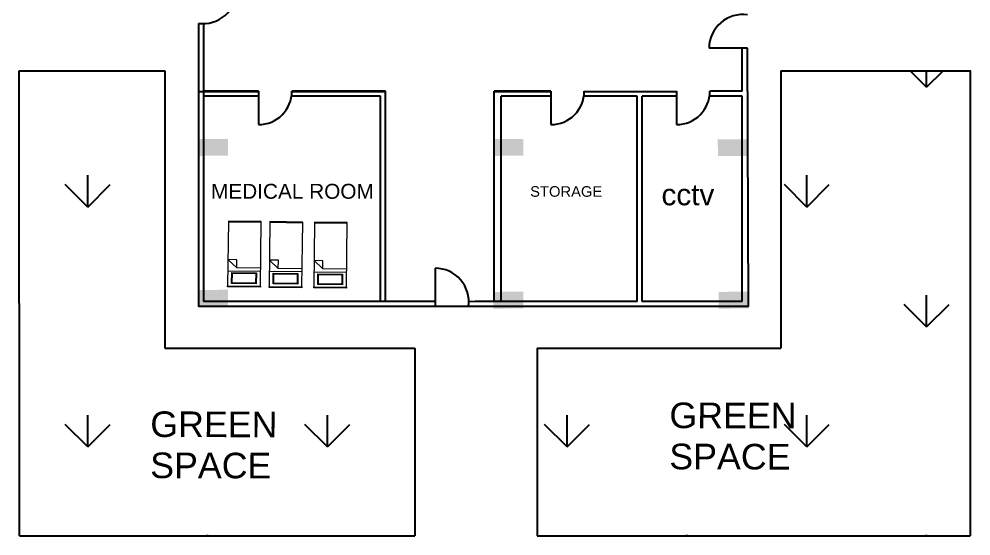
# Model space of a CAD drawing. Header units: millimetres. Extents: x 587797 to 2274247, y 1711 to 439204.
# Drawn here: x 1145299 to 1173828, y 242126 to 257610 of the extents above; entities that cross this region are included whole.
import ezdxf

# ---------------------------------------------------------------- set-up
doc = ezdxf.new("R2010")
doc.units = ezdxf.units.MM
doc.layers.add('finiture', color=7, linetype='Continuous', lineweight=20)
doc.styles.get("Standard").update_dxf_attribs({"font": 'arial.ttf'})

msp = doc.modelspace()

# ---------------------------------------------------------------- hatches: boundary and pattern name
h = msp.add_hatch()
h.set_pattern_fill('GRASS', color=3, scale=200)
h.set_pattern_definition([(90, (-2545329, -789734), (-3592.1024, 3592.1024), [952.5, -6231.705]), (45, (-2545329, -789734), (-3592.1024, 3592.1024), [952.5, -4127.5]), (135, (-2545329, -789734), (-3592.1024, -3592.1024), [952.5, -4127.5])])
h.paths.add_polyline_path([(1168134.671, 270697.253), (1168134.671, 260969.394), (1173805.901, 260970.284), (1173805.901, 298827.214), (1145298.656, 298827.214), (1145304.187, 260970.284), (1149672.609, 260970.284), (1149672.609, 270697.253)])
h.paths.add_polyline_path([(1145307.553, 242126.38), (1157165.097, 242126.38), (1157165.097, 247753.472), (1149672.609, 247753.472), (1149671.603, 256058.022), (1145305.867, 256057.494)])
h.paths.add_polyline_path([(1173804.214, 256060.943), (1168133.666, 256060.257), (1168134.671, 247753.472), (1160829.378, 247753.472), (1160829.378, 242126.38), (1173805.901, 242126.38)])
h.paths.add_polyline_path([(1146288.882, 284238.125), (1171249.293, 283751.054), (1171324.986, 287629.996), (1146364.575, 288117.068)], flags=24)
h.paths.add_polyline_path([(1149029.526, 243648.274), (1153058.617, 243637.811), (1153061.707, 244827.547), (1149032.616, 244838.009)], flags=24)
h.paths.add_polyline_path([(1149032.726, 244880.388), (1153239.701, 244869.463), (1153242.791, 246059.199), (1149035.815, 246070.123)], flags=24)
h.paths.add_polyline_path([(1164587.918, 243913.625), (1168617.008, 243903.162), (1168620.098, 245092.898), (1164591.007, 245103.36)], flags=24)
h.paths.add_polyline_path([(1164591.117, 245145.739), (1168798.093, 245134.814), (1168801.182, 246324.55), (1164594.207, 246335.474)], flags=24)
h = msp.add_hatch(color=256)
h.dxf.hatch_style = 1
h.paths.add_polyline_path([(1151560.578, 253519), (1151556.29, 254018.982), (1150656.323, 254011.264), (1150660.611, 253511.282)])
h = msp.add_hatch(color=256)
h.dxf.hatch_style = 1
h.paths.add_polyline_path([(1160413.1, 253519), (1160408.812, 254018.982), (1159508.846, 254011.264), (1159513.133, 253511.282)])
h = msp.add_hatch(color=256)
h.dxf.hatch_style = 1
h.paths.add_polyline_path([(1167144.167, 253511.282), (1167139.879, 254011.264), (1166239.913, 254003.546), (1166244.2, 253503.565)])
h = msp.add_hatch(color=256)
h.dxf.hatch_style = 1
h.paths.add_polyline_path([(1151560.578, 249001.432), (1151556.29, 249501.413), (1150656.323, 249493.695), (1150660.611, 248993.714)])
h = msp.add_hatch(color=256)
h.dxf.hatch_style = 1
h.paths.add_polyline_path([(1160415.301, 248944.311), (1160411.014, 249444.293), (1159511.047, 249436.575), (1159515.335, 248936.593)])
h = msp.add_hatch(color=256)
h.dxf.hatch_style = 1
h.paths.add_polyline_path([(1167171.357, 248944.311), (1167167.07, 249444.293), (1166267.103, 249436.575), (1166271.39, 248936.593)])

# ---------------------------------------------------------------- linework, layer by layer
for p, q in [((1150672.609, 257480.661), (1150672.609, 248996.667)), ((1150822.609, 257471.8), (1150822.609, 249146.667)), ((1167130.341, 256738.97), (1165980.341, 256738.97)), ((1166972.609, 255446.667), (1166972.609, 256738.97)), ((1167156.165, 248996.667), (1167130.341, 256738.97)), ((1145304.757, 256057.494), (1149671.603, 256058.022)), ((1145307.553, 242126.38), (1145305.867, 256057.494)), ((1149671.603, 256058.022), (1149672.609, 247753.472)), ((1168133.666, 256060.257), (1173827.854, 256060.946)), ((1168133.666, 256060.257), (1168134.671, 247753.472)), ((1173804.214, 256060.943), (1173805.901, 242126.38)), ((1150672.609, 255439.672), (1152475.154, 255439.891)), ((1152475.154, 255446.667), (1150822.609, 255446.667)), ((1152475.154, 255446.667), (1152475.154, 254446.667)), ((1153475.132, 255440.012), (1156280.093, 255440.351)), ((1156280.093, 255446.667), (1153475.154, 255446.667)), ((1156280.093, 249146.667), (1156280.093, 255446.667)), ((1159542.123, 249146.715), (1159541.738, 255448.665)), ((1161240.112, 255446.667), (1159541.738, 255446.667)), ((1159541.738, 255440.746), (1161240.112, 255440.952)), ((1159748.88, 255440.771), (1159748.88, 255448.665)), ((1161240.112, 255446.667), (1161240.112, 254446.667)), ((1162240.097, 255441.073), (1165004.936, 255441.407)), ((1165004.936, 255446.667), (1165004.936, 254446.667)), ((1166972.609, 255446.667), (1166004.936, 255446.667)), ((1152475.154, 255296.667), (1150822.609, 255296.667)), ((1156130.093, 255296.667), (1153463.84, 255296.667)), ((1156130.093, 249146.667), (1156130.093, 255296.667)), ((1156280.093, 249146.667), (1156280.093, 255296.667)), ((1159749.266, 249146.715), (1159748.889, 255296.715)), ((1161240.112, 255296.667), (1159748.889, 255296.715)), ((1163822.609, 255296.667), (1162228.798, 255296.667)), ((1163822.609, 249146.667), (1163822.609, 255296.667)), ((1163972.609, 249146.667), (1163972.609, 255296.667)), ((1165004.936, 255296.667), (1163972.609, 255296.667)), ((1166972.609, 255296.667), (1165993.622, 255296.667)), ((1166972.609, 249146.667), (1166972.609, 255296.667)), ((1173804.321, 255178.644), (1173805.901, 255178.644)), ((1157772.251, 250146.667), (1157772.251, 248996.667)), ((1152503.883, 249146.667), (1150822.609, 249146.667)), ((1154122.609, 249146.667), (1152461.674, 249146.667)), ((1156583.185, 249146.667), (1154122.609, 249146.667)), ((1157772.251, 249146.667), (1154122.609, 249146.667)), ((1163822.609, 249146.667), (1158781.146, 249144.241)), ((1163822.609, 249146.667), (1158972.609, 249146.667)), ((1166972.609, 249146.667), (1163972.609, 249146.667)), ((1166972.609, 249146.667), (1163972.609, 249146.667)), ((1158197.24, 248996.667), (1150672.609, 248996.667)), ((1167156.165, 248996.667), (1158197.24, 248996.667)), ((1149672.609, 247753.472), (1157165.097, 247753.472)), ((1157165.097, 247753.472), (1157165.097, 242126.38)), ((1160829.378, 247753.472), (1160829.378, 242126.38)), ((1160829.378, 247753.472), (1168134.671, 247753.472)), ((1145307.553, 242126.38), (1157165.097, 242126.38)), ((1160829.378, 242126.38), (1173805.901, 242126.38))]:
    msp.add_line(p, q)
for centre, radius, start, end in [((1150807.319, 258486.994), 1015.31, 262.3755717, 359.6426021), ((1166995.631, 256732.636), 1015.31, 82.3755718, 179.6426021), ((1152475.154, 255446.667), 1000, 270, 0), ((1161240.112, 255446.667), 1000, 270, 0), ((1165004.936, 255446.667), 1000, 270, 0), ((1157765.918, 249131.377), 1015.31, 352.3755717, 89.6426021)]:
    msp.add_arc(centre, radius, start, end)
at = {"layer": 'finiture'}
for p, q in [((1151574.653, 251556.625), (1151550.968, 249617.797)), ((1151574.412, 251536.942), (1152557.998, 251524.926)), ((1152558.239, 251544.61), (1151574.653, 251556.625)), ((1152534.554, 249605.782), (1152558.239, 251544.61)), ((1152818.06, 251541.436), (1152794.375, 249602.608)), ((1152817.82, 251521.752), (1153801.406, 251509.737)), ((1153801.646, 251529.42), (1152818.06, 251541.436)), ((1153777.962, 249590.593), (1153801.646, 251529.42)), ((1154153.96, 251525.117), (1154130.276, 249586.289)), ((1154153.72, 251505.433), (1155137.306, 251493.418)), ((1155137.546, 251513.101), (1154153.96, 251525.117)), ((1155113.862, 249574.273), (1155137.546, 251513.101)), ((1151560.586, 250405.139), (1151825.828, 250155.818)), ((1151828.833, 250401.862), (1151560.586, 250405.139)), ((1151825.828, 250155.818), (1151828.833, 250401.862)), ((1152803.994, 250389.949), (1153069.235, 250140.628)), ((1153072.241, 250386.672), (1152803.994, 250389.949)), ((1153069.235, 250140.628), (1153072.241, 250386.672)), ((1154139.894, 250373.63), (1154405.135, 250124.309)), ((1154408.141, 250370.353), (1154139.894, 250373.63)), ((1154405.135, 250124.309), (1154408.141, 250370.353)), ((1152539.964, 250048.661), (1151556.378, 250060.677)), ((1151556.378, 250060.677), (1151556.378, 250060.677)), ((1151669.966, 249692.046), (1151673.891, 250013.398)), ((1151673.891, 250013.398), (1152413.129, 250004.367)), ((1151689.89, 249711.49), (1151693.334, 249993.474)), ((1151693.334, 249993.474), (1152393.205, 249984.924)), ((1152541.167, 250147.079), (1151825.828, 250155.818)), ((1152393.205, 249984.924), (1152389.76, 249702.94)), ((1152413.129, 250004.367), (1152409.203, 249683.016)), ((1153783.372, 250033.472), (1152799.786, 250045.487)), ((1152799.786, 250045.487), (1152799.786, 250045.487)), ((1152913.373, 249676.857), (1152917.299, 249998.209)), ((1152917.299, 249998.209), (1153656.536, 249989.178)), ((1152933.297, 249696.3), (1152936.742, 249978.285)), ((1152936.742, 249978.285), (1153636.612, 249969.735)), ((1153784.574, 250131.89), (1153069.235, 250140.628)), ((1153636.612, 249969.735), (1153633.167, 249687.751)), ((1153656.536, 249989.178), (1153652.611, 249667.827)), ((1155119.272, 250017.153), (1154135.686, 250029.168)), ((1154135.686, 250029.168), (1154135.686, 250029.168)), ((1154249.273, 249660.538), (1154253.199, 249981.889)), ((1154253.199, 249981.889), (1154992.436, 249972.859)), ((1154269.197, 249679.981), (1154272.642, 249961.965)), ((1154272.642, 249961.965), (1154972.512, 249953.416)), ((1155120.474, 250115.57), (1154405.135, 250124.309)), ((1154972.512, 249953.416), (1154969.068, 249671.431)), ((1154992.436, 249972.859), (1154988.511, 249651.507)), ((1152409.203, 249683.016), (1151669.966, 249692.046)), ((1152389.76, 249702.94), (1151689.89, 249711.49)), ((1153652.611, 249667.827), (1152913.373, 249676.857)), ((1153633.167, 249687.751), (1152933.297, 249696.3)), ((1154988.511, 249651.507), (1154249.273, 249660.538)), ((1154969.068, 249671.431), (1154269.197, 249679.981)), ((1151550.608, 249588.272), (1151550.968, 249617.797)), ((1152534.194, 249576.257), (1151550.608, 249588.272)), ((1151550.968, 249617.797), (1152534.554, 249605.782)), ((1151550.968, 249617.797), (1151550.968, 249617.797)), ((1151550.968, 249617.797), (1151550.968, 249617.797)), ((1152534.554, 249605.782), (1152534.194, 249576.257)), ((1152794.015, 249573.083), (1152794.375, 249602.608)), ((1153777.601, 249561.067), (1152794.015, 249573.083)), ((1152794.375, 249602.608), (1153777.962, 249590.593)), ((1152794.375, 249602.608), (1152794.375, 249602.608)), ((1152794.375, 249602.608), (1152794.375, 249602.608)), ((1153777.962, 249590.593), (1153777.601, 249561.067)), ((1154129.915, 249556.763), (1154130.276, 249586.289)), ((1155113.501, 249544.748), (1154129.915, 249556.763)), ((1154130.276, 249586.289), (1155113.862, 249574.273)), ((1154130.276, 249586.289), (1154130.276, 249586.289)), ((1154130.276, 249586.289), (1154130.276, 249586.289)), ((1155113.862, 249574.273), (1155113.501, 249544.748))]:
    msp.add_line(p, q, dxfattribs=at)

# ---------------------------------------------------------------- texts
for s, height, p in [('MEDICAL ROOM', 445.80998, (1151052.531, 252227.193)), ('STORAGE', 316.3813, (1160616.447, 252286.818)), ('cctv', 638.1381, (1164552.612, 252031.807))]:
    msp.add_text(s, height=height).set_placement(p)
for s, p in [('GREEN', (1164789.955, 245356.593)), ('GREEN', (1149231.564, 245091.242)), ('SPACE', (1164786.756, 244124.479)), ('SPACE', (1149228.364, 243859.128))]:
    msp.add_text(s, height=767, rotation=359.8512167).set_placement(p)

doc.saveas('drawing.dxf')
